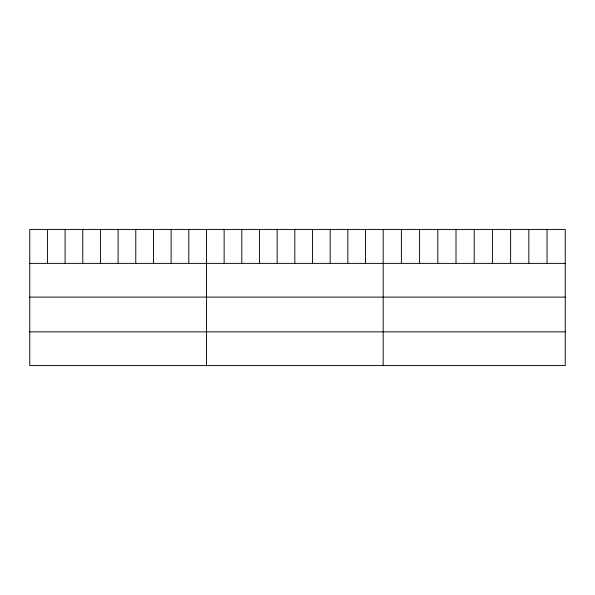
<?xml version="1.0" encoding="UTF-8"?>
<svg xmlns="http://www.w3.org/2000/svg" width="595" height="595" viewBox="0 0 595 595"><rect width="100%" height="100%" fill="white"/><g stroke="black" fill="none" stroke-linecap="round" stroke-linejoin="round"><path stroke-width="0.89" d="M565.25 263.384L565.25 365.583L29.75 365.583L29.75 229.417L565.25 229.417L565.25 263.384L29.75 263.384M29.75 297.106L565.25 297.106M29.75 331.854L565.25 331.854M547.043 229.417L547.043 263.384M528.836 229.417L528.836 263.384M510.629 229.417L510.629 263.384M492.422 229.417L492.422 263.384M474.215 229.417L474.215 263.384M456.008 229.417L456.008 263.384M437.801 229.417L437.801 263.384M419.594 229.417L419.594 263.384M401.387 229.417L401.387 263.384M383.18 229.417L383.18 365.583M365.509 229.417L365.509 263.384M347.837 229.417L347.837 263.384M330.166 229.417L330.166 263.384M312.494 229.417L312.494 263.384M294.822 229.417L294.822 263.384M277.151 229.417L277.151 263.384M259.48 229.417L259.48 263.384M241.808 229.417L241.808 263.384M224.137 229.417L224.137 263.384M206.465 229.417L206.465 365.583M188.793 229.417L188.793 263.384M171.122 229.417L171.122 263.384M153.451 229.417L153.451 263.384M135.779 229.417L135.779 263.384M118.108 229.417L118.108 263.384M100.436 229.417L100.436 263.384M82.764 229.417L82.764 263.384M65.093 229.417L65.093 263.384M47.422 229.417L47.422 263.384"/></g></svg>
